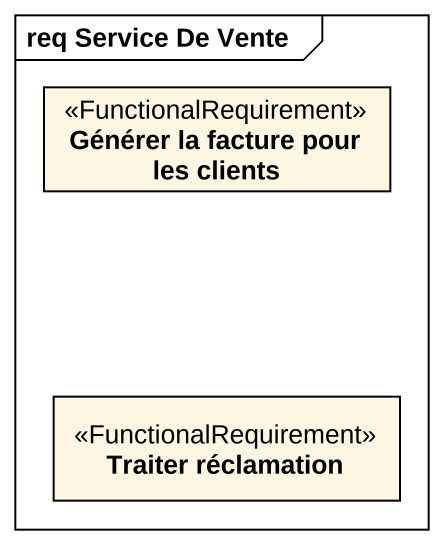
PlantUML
@startuml
mainframe req Service De Vente
hide circle
hide empty members
class "Générer la facture pour les clients" as Générer_la_facture_pour_les <<FunctionalRequirement>>
class "Traiter réclamation" as Traiter_réclamation <<FunctionalRequirement>>
@enduml
